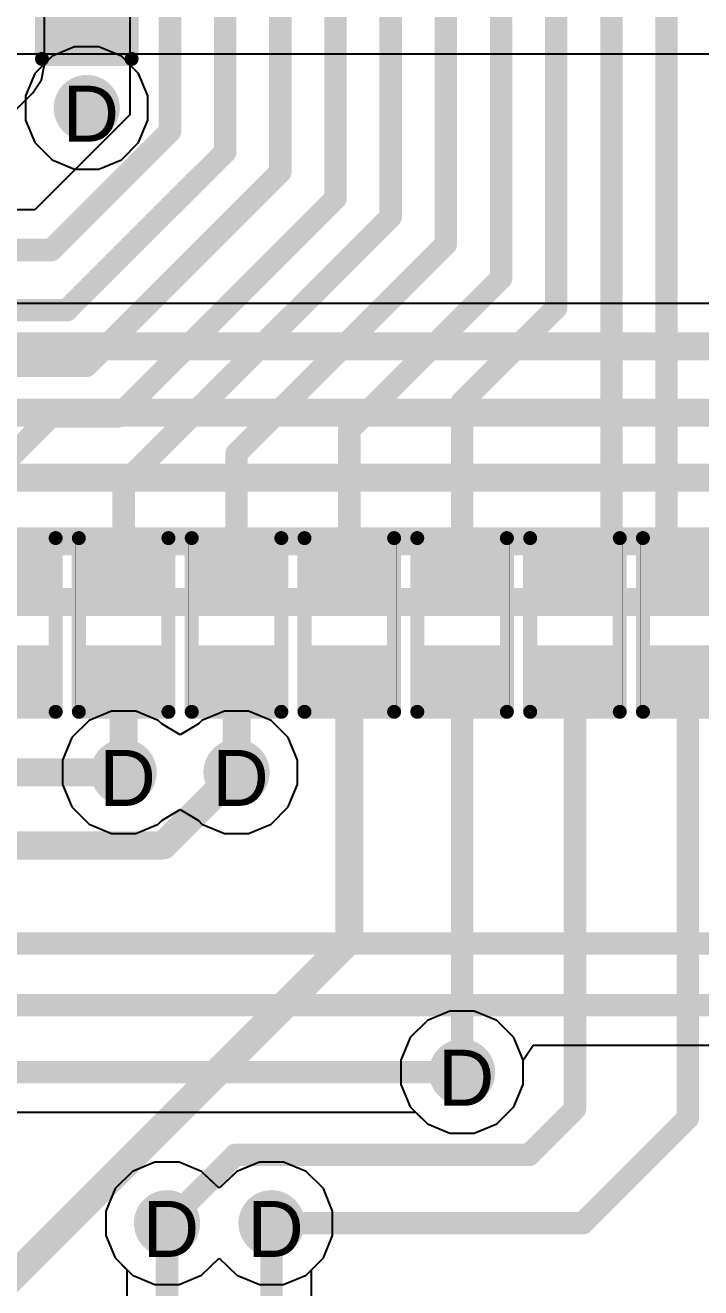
# Model space of a CAD drawing. Header units: inches. Extents: x -11 to 5428, y 0 to 5423.
# Drawn here: x 139.74 to 145.86, y 30.84 to 42.28 of the extents above; entities that cross this region are included whole.
import ezdxf

# ---------------------------------------------------------------- set-up
doc = ezdxf.new("R2010")
doc.units = ezdxf.units.IN
for name, color, linetype in [('Bottom Layer', 5, 'Continuous'), ('Drill Drawing', 1, 'Continuous'), ('GND', 16, 'Continuous'), ('PWR', 76, 'Continuous'), ('Top Layer', 1, 'Continuous'), ('Top Overlay', 2, 'Continuous'), ('Top Paste', 8, 'Continuous'), ('Top Solder', 216, 'Continuous'), ('Via Holes', 16, 'Continuous')]:
    doc.layers.add(name, color=color, linetype=linetype)
doc.styles.add('Arial', font='', dxfattribs={"height": 0.2})
doc.styles.get('Arial').set_extended_font_data('Arial')

# ---------------------------------------------------------------- blocks, each defined once
blk = doc.blocks.new('C___0402_391')
at = {"layer": 'Top Layer'}
for points in [[(-0.699, -0.318), (-0.699, 0.318), (-0.241, 0.318), (-0.241, -0.318)], [(0.241, -0.318), (0.241, 0.318), (0.699, 0.318), (0.699, -0.318)]]:
    blk.add_hatch(color=1, dxfattribs=at).paths.add_polyline_path(points)
at = {"layer": 'Top Paste'}
for points in [[(-0.699, -0.318), (-0.699, 0.318), (-0.241, 0.318), (-0.241, -0.318)], [(0.241, -0.318), (0.241, 0.318), (0.699, 0.318), (0.699, -0.318)]]:
    blk.add_hatch(color=8, dxfattribs=at).paths.add_polyline_path(points)
at = {"layer": 'Top Solder'}
for points in [[(-0.758, -0.377), (-0.758, 0.377), (-0.181, 0.377), (-0.181, -0.377)], [(0.181, -0.377), (0.181, 0.377), (0.758, 0.377), (0.758, -0.377)]]:
    blk.add_hatch(color=216, dxfattribs=at).paths.add_polyline_path(points)
at = {"layer": 'Top Overlay'}
for points in [[(-0.787, 0.406, 0.127, 0.127, 0), (-0.279, 0.406, 0.127, 0.127, 0)], [(-0.787, 0.406, 0.127, 0.127, 0), (-0.787, -0.406, 0.127, 0.127, 0)], [(0.279, 0.406, 0.127, 0.127, 0), (0.787, 0.406, 0.127, 0.127, 0)], [(0.787, 0.406, 0.127, 0.127, 0), (0.787, -0.406, 0.127, 0.127, 0)], [(-0.787, -0.406, 0.127, 0.127, 0), (-0.279, -0.406, 0.127, 0.127, 0)], [(0.279, -0.406, 0.127, 0.127, 0), (0.787, -0.406, 0.127, 0.127, 0)]]:
    blk.add_lwpolyline(points, format="xyseb", dxfattribs=at)
for points in [[(-0.819, 0.406, 0.0635, 0.0635, 1), (-0.756, 0.406, 0.0635, 0.0635, 1)], [(-0.819, 0.406, 0.0635, 0.0635, 1), (-0.756, 0.406, 0.0635, 0.0635, 1)], [(-0.311, 0.406, 0.0635, 0.0635, 1), (-0.248, 0.406, 0.0635, 0.0635, 1)], [(0.248, 0.406, 0.0635, 0.0635, 1), (0.311, 0.406, 0.0635, 0.0635, 1)], [(0.756, 0.406, 0.0635, 0.0635, 1), (0.819, 0.406, 0.0635, 0.0635, 1)], [(0.756, 0.406, 0.0635, 0.0635, 1), (0.819, 0.406, 0.0635, 0.0635, 1)], [(-0.819, -0.406, 0.0635, 0.0635, 1), (-0.756, -0.406, 0.0635, 0.0635, 1)], [(-0.819, -0.406, 0.0635, 0.0635, 1), (-0.756, -0.406, 0.0635, 0.0635, 1)], [(-0.311, -0.406, 0.0635, 0.0635, 1), (-0.248, -0.406, 0.0635, 0.0635, 1)], [(0.248, -0.406, 0.0635, 0.0635, 1), (0.311, -0.406, 0.0635, 0.0635, 1)], [(0.756, -0.406, 0.0635, 0.0635, 1), (0.819, -0.406, 0.0635, 0.0635, 1)], [(0.756, -0.406, 0.0635, 0.0635, 1), (0.819, -0.406, 0.0635, 0.0635, 1)]]:
    blk.add_lwpolyline(points, format="xyseb", close=True, dxfattribs=at)
blk = doc.blocks.new('R___0402_425')
at = {"layer": 'Top Layer'}
for points in [[(-0.699, -0.318), (-0.699, 0.317), (-0.241, 0.317), (-0.241, -0.318)], [(0.241, -0.318), (0.241, 0.317), (0.699, 0.317), (0.699, -0.318)]]:
    blk.add_hatch(color=1, dxfattribs=at).paths.add_polyline_path(points)
at = {"layer": 'Top Paste'}
for points in [[(-0.699, -0.318), (-0.699, 0.317), (-0.241, 0.317), (-0.241, -0.318)], [(0.241, -0.318), (0.241, 0.317), (0.699, 0.317), (0.699, -0.318)]]:
    blk.add_hatch(color=8, dxfattribs=at).paths.add_polyline_path(points)
at = {"layer": 'Top Solder'}
for points in [[(-0.754, -0.373), (-0.754, 0.372), (-0.186, 0.372), (-0.186, -0.373)], [(0.186, -0.373), (0.186, 0.372), (0.754, 0.372), (0.754, -0.373)]]:
    blk.add_hatch(color=216, dxfattribs=at).paths.add_polyline_path(points)
at = {"layer": 'Top Overlay'}
for points in [[(-0.787, 0.406, 0.127, 0.127, 0), (0.787, 0.406, 0.127, 0.127, 0)], [(-0.787, 0.406, 0.127, 0.127, 0), (-0.787, -0.406, 0.127, 0.127, 0)], [(0.787, 0.406, 0.127, 0.127, 0), (0.787, -0.406, 0.127, 0.127, 0)], [(-0.787, -0.406, 0.127, 0.127, 0), (0.787, -0.406, 0.127, 0.127, 0)], [(-0.813, -0.432, 0.00323, 0.00323, 0), (0.813, -0.432, 0.00323, 0.00323, 0)]]:
    blk.add_lwpolyline(points, format="xyseb", dxfattribs=at)
for points in [[(-0.819, 0.406, 0.0635, 0.0635, 1), (-0.756, 0.406, 0.0635, 0.0635, 1)], [(-0.819, 0.406, 0.0635, 0.0635, 1), (-0.756, 0.406, 0.0635, 0.0635, 1)], [(0.756, 0.406, 0.0635, 0.0635, 1), (0.819, 0.406, 0.0635, 0.0635, 1)], [(0.756, 0.406, 0.0635, 0.0635, 1), (0.819, 0.406, 0.0635, 0.0635, 1)], [(-0.819, -0.406, 0.0635, 0.0635, 1), (-0.756, -0.406, 0.0635, 0.0635, 1)], [(-0.819, -0.406, 0.0635, 0.0635, 1), (-0.756, -0.406, 0.0635, 0.0635, 1)], [(0.756, -0.406, 0.0635, 0.0635, 1), (0.819, -0.406, 0.0635, 0.0635, 1)], [(0.756, -0.406, 0.0635, 0.0635, 1), (0.819, -0.406, 0.0635, 0.0635, 1)], [(-0.814, -0.432, 0.00161, 0.00161, 1), (-0.812, -0.432, 0.00161, 0.00161, 1)], [(0.812, -0.432, 0.00161, 0.00161, 1), (0.814, -0.432, 0.00161, 0.00161, 1)]]:
    blk.add_lwpolyline(points, format="xyseb", close=True, dxfattribs=at)
blk = doc.blocks.new('R___0402_427')
at = {"layer": 'Top Layer'}
for points in [[(-0.699, -0.317), (-0.699, 0.318), (-0.241, 0.318), (-0.241, -0.317)], [(0.241, -0.317), (0.241, 0.318), (0.699, 0.318), (0.699, -0.317)]]:
    blk.add_hatch(color=1, dxfattribs=at).paths.add_polyline_path(points)
at = {"layer": 'Top Paste'}
for points in [[(-0.699, -0.317), (-0.699, 0.318), (-0.241, 0.318), (-0.241, -0.317)], [(0.241, -0.317), (0.241, 0.318), (0.699, 0.318), (0.699, -0.317)]]:
    blk.add_hatch(color=8, dxfattribs=at).paths.add_polyline_path(points)
at = {"layer": 'Top Solder'}
for points in [[(-0.754, -0.372), (-0.754, 0.373), (-0.186, 0.373), (-0.186, -0.372)], [(0.186, -0.372), (0.186, 0.373), (0.754, 0.373), (0.754, -0.372)]]:
    blk.add_hatch(color=216, dxfattribs=at).paths.add_polyline_path(points)
at = {"layer": 'Top Overlay'}
for points in [[(-0.787, 0.406, 0.127, 0.127, 0), (0.787, 0.406, 0.127, 0.127, 0)], [(-0.787, 0.406, 0.127, 0.127, 0), (-0.787, -0.406, 0.127, 0.127, 0)], [(0.787, 0.406, 0.127, 0.127, 0), (0.787, -0.406, 0.127, 0.127, 0)], [(-0.787, -0.406, 0.127, 0.127, 0), (0.787, -0.406, 0.127, 0.127, 0)], [(-0.813, -0.432, 0.00323, 0.00323, 0), (0.813, -0.432, 0.00323, 0.00323, 0)]]:
    blk.add_lwpolyline(points, format="xyseb", dxfattribs=at)
for points in [[(-0.819, 0.406, 0.0635, 0.0635, 1), (-0.756, 0.406, 0.0635, 0.0635, 1)], [(-0.819, 0.406, 0.0635, 0.0635, 1), (-0.756, 0.406, 0.0635, 0.0635, 1)], [(0.756, 0.406, 0.0635, 0.0635, 1), (0.819, 0.406, 0.0635, 0.0635, 1)], [(0.756, 0.406, 0.0635, 0.0635, 1), (0.819, 0.406, 0.0635, 0.0635, 1)], [(-0.819, -0.406, 0.0635, 0.0635, 1), (-0.756, -0.406, 0.0635, 0.0635, 1)], [(-0.819, -0.406, 0.0635, 0.0635, 1), (-0.756, -0.406, 0.0635, 0.0635, 1)], [(0.756, -0.406, 0.0635, 0.0635, 1), (0.819, -0.406, 0.0635, 0.0635, 1)], [(0.756, -0.406, 0.0635, 0.0635, 1), (0.819, -0.406, 0.0635, 0.0635, 1)], [(-0.814, -0.432, 0.00161, 0.00161, 1), (-0.812, -0.432, 0.00161, 0.00161, 1)], [(0.812, -0.432, 0.00161, 0.00161, 1), (0.814, -0.432, 0.00161, 0.00161, 1)]]:
    blk.add_lwpolyline(points, format="xyseb", close=True, dxfattribs=at)
blk = doc.blocks.new('R___0402_429')
at = {"layer": 'Top Layer'}
for points in [[(-0.699, -0.318), (-0.699, 0.317), (-0.241, 0.317), (-0.241, -0.318)], [(0.241, -0.318), (0.241, 0.317), (0.699, 0.317), (0.699, -0.318)]]:
    blk.add_hatch(color=1, dxfattribs=at).paths.add_polyline_path(points)
at = {"layer": 'Top Paste'}
for points in [[(-0.699, -0.318), (-0.699, 0.317), (-0.241, 0.317), (-0.241, -0.318)], [(0.241, -0.318), (0.241, 0.317), (0.699, 0.317), (0.699, -0.318)]]:
    blk.add_hatch(color=8, dxfattribs=at).paths.add_polyline_path(points)
at = {"layer": 'Top Solder'}
for points in [[(-0.754, -0.373), (-0.754, 0.372), (-0.186, 0.372), (-0.186, -0.373)], [(0.186, -0.373), (0.186, 0.372), (0.754, 0.372), (0.754, -0.373)]]:
    blk.add_hatch(color=216, dxfattribs=at).paths.add_polyline_path(points)
at = {"layer": 'Top Overlay'}
for points in [[(-0.787, 0.406, 0.127, 0.127, 0), (0.787, 0.406, 0.127, 0.127, 0)], [(-0.787, 0.406, 0.127, 0.127, 0), (-0.787, -0.406, 0.127, 0.127, 0)], [(0.787, 0.406, 0.127, 0.127, 0), (0.787, -0.406, 0.127, 0.127, 0)], [(-0.787, -0.406, 0.127, 0.127, 0), (0.787, -0.406, 0.127, 0.127, 0)], [(-0.813, -0.432, 0.00323, 0.00323, 0), (0.813, -0.432, 0.00323, 0.00323, 0)]]:
    blk.add_lwpolyline(points, format="xyseb", dxfattribs=at)
for points in [[(-0.819, 0.406, 0.0635, 0.0635, 1), (-0.756, 0.406, 0.0635, 0.0635, 1)], [(-0.819, 0.406, 0.0635, 0.0635, 1), (-0.756, 0.406, 0.0635, 0.0635, 1)], [(0.756, 0.406, 0.0635, 0.0635, 1), (0.819, 0.406, 0.0635, 0.0635, 1)], [(0.756, 0.406, 0.0635, 0.0635, 1), (0.819, 0.406, 0.0635, 0.0635, 1)], [(-0.819, -0.406, 0.0635, 0.0635, 1), (-0.756, -0.406, 0.0635, 0.0635, 1)], [(-0.819, -0.406, 0.0635, 0.0635, 1), (-0.756, -0.406, 0.0635, 0.0635, 1)], [(0.756, -0.406, 0.0635, 0.0635, 1), (0.819, -0.406, 0.0635, 0.0635, 1)], [(0.756, -0.406, 0.0635, 0.0635, 1), (0.819, -0.406, 0.0635, 0.0635, 1)], [(-0.814, -0.432, 0.00161, 0.00161, 1), (-0.812, -0.432, 0.00161, 0.00161, 1)], [(0.812, -0.432, 0.00161, 0.00161, 1), (0.814, -0.432, 0.00161, 0.00161, 1)]]:
    blk.add_lwpolyline(points, format="xyseb", close=True, dxfattribs=at)
blk = doc.blocks.new('R___0402_437')
at = {"layer": 'Top Layer'}
for points in [[(-0.699, -0.317), (-0.699, 0.318), (-0.241, 0.318), (-0.241, -0.317)], [(0.241, -0.317), (0.241, 0.318), (0.699, 0.318), (0.699, -0.317)]]:
    blk.add_hatch(color=1, dxfattribs=at).paths.add_polyline_path(points)
at = {"layer": 'Top Paste'}
for points in [[(-0.699, -0.317), (-0.699, 0.318), (-0.241, 0.318), (-0.241, -0.317)], [(0.241, -0.317), (0.241, 0.318), (0.699, 0.318), (0.699, -0.317)]]:
    blk.add_hatch(color=8, dxfattribs=at).paths.add_polyline_path(points)
at = {"layer": 'Top Solder'}
for points in [[(-0.754, -0.372), (-0.754, 0.373), (-0.186, 0.373), (-0.186, -0.372)], [(0.186, -0.372), (0.186, 0.373), (0.754, 0.373), (0.754, -0.372)]]:
    blk.add_hatch(color=216, dxfattribs=at).paths.add_polyline_path(points)
at = {"layer": 'Top Overlay'}
for points in [[(0.787, 0.406, 0.127, 0.127, 0), (-0.787, 0.406, 0.127, 0.127, 0)], [(-0.787, -0.406, 0.127, 0.127, 0), (-0.787, 0.406, 0.127, 0.127, 0)], [(0.787, -0.406, 0.127, 0.127, 0), (0.787, 0.406, 0.127, 0.127, 0)], [(0.787, -0.406, 0.127, 0.127, 0), (-0.787, -0.406, 0.127, 0.127, 0)], [(0.813, -0.432, 0.00323, 0.00323, 0), (-0.813, -0.432, 0.00323, 0.00323, 0)]]:
    blk.add_lwpolyline(points, format="xyseb", dxfattribs=at)
for points in [[(-0.819, 0.406, 0.0635, 0.0635, 1), (-0.756, 0.406, 0.0635, 0.0635, 1)], [(-0.819, 0.406, 0.0635, 0.0635, 1), (-0.756, 0.406, 0.0635, 0.0635, 1)], [(0.756, 0.406, 0.0635, 0.0635, 1), (0.819, 0.406, 0.0635, 0.0635, 1)], [(0.756, 0.406, 0.0635, 0.0635, 1), (0.819, 0.406, 0.0635, 0.0635, 1)], [(-0.819, -0.406, 0.0635, 0.0635, 1), (-0.756, -0.406, 0.0635, 0.0635, 1)], [(-0.819, -0.406, 0.0635, 0.0635, 1), (-0.756, -0.406, 0.0635, 0.0635, 1)], [(0.756, -0.406, 0.0635, 0.0635, 1), (0.819, -0.406, 0.0635, 0.0635, 1)], [(0.756, -0.406, 0.0635, 0.0635, 1), (0.819, -0.406, 0.0635, 0.0635, 1)], [(-0.814, -0.432, 0.00161, 0.00161, 1), (-0.812, -0.432, 0.00161, 0.00161, 1)], [(0.812, -0.432, 0.00161, 0.00161, 1), (0.814, -0.432, 0.00161, 0.00161, 1)]]:
    blk.add_lwpolyline(points, format="xyseb", close=True, dxfattribs=at)
blk = doc.blocks.new('R___0402_453')
at = {"layer": 'Top Layer'}
for points in [[(-0.699, -0.317), (-0.699, 0.318), (-0.241, 0.318), (-0.241, -0.317)], [(0.241, -0.317), (0.241, 0.318), (0.699, 0.318), (0.699, -0.317)]]:
    blk.add_hatch(color=1, dxfattribs=at).paths.add_polyline_path(points)
at = {"layer": 'Top Paste'}
for points in [[(-0.699, -0.317), (-0.699, 0.318), (-0.241, 0.318), (-0.241, -0.317)], [(0.241, -0.317), (0.241, 0.318), (0.699, 0.318), (0.699, -0.317)]]:
    blk.add_hatch(color=8, dxfattribs=at).paths.add_polyline_path(points)
at = {"layer": 'Top Solder'}
for points in [[(-0.754, -0.372), (-0.754, 0.373), (-0.186, 0.373), (-0.186, -0.372)], [(0.186, -0.372), (0.186, 0.373), (0.754, 0.373), (0.754, -0.372)]]:
    blk.add_hatch(color=216, dxfattribs=at).paths.add_polyline_path(points)
at = {"layer": 'Top Overlay'}
for points in [[(0.787, 0.406, 0.127, 0.127, 0), (-0.787, 0.406, 0.127, 0.127, 0)], [(-0.787, -0.406, 0.127, 0.127, 0), (-0.787, 0.406, 0.127, 0.127, 0)], [(0.787, -0.406, 0.127, 0.127, 0), (0.787, 0.406, 0.127, 0.127, 0)], [(0.787, -0.406, 0.127, 0.127, 0), (-0.787, -0.406, 0.127, 0.127, 0)], [(0.813, -0.432, 0.00323, 0.00323, 0), (-0.813, -0.432, 0.00323, 0.00323, 0)]]:
    blk.add_lwpolyline(points, format="xyseb", dxfattribs=at)
for points in [[(-0.819, 0.406, 0.0635, 0.0635, 1), (-0.756, 0.406, 0.0635, 0.0635, 1)], [(-0.819, 0.406, 0.0635, 0.0635, 1), (-0.756, 0.406, 0.0635, 0.0635, 1)], [(0.756, 0.406, 0.0635, 0.0635, 1), (0.819, 0.406, 0.0635, 0.0635, 1)], [(0.756, 0.406, 0.0635, 0.0635, 1), (0.819, 0.406, 0.0635, 0.0635, 1)], [(-0.819, -0.406, 0.0635, 0.0635, 1), (-0.756, -0.406, 0.0635, 0.0635, 1)], [(-0.819, -0.406, 0.0635, 0.0635, 1), (-0.756, -0.406, 0.0635, 0.0635, 1)], [(0.756, -0.406, 0.0635, 0.0635, 1), (0.819, -0.406, 0.0635, 0.0635, 1)], [(0.756, -0.406, 0.0635, 0.0635, 1), (0.819, -0.406, 0.0635, 0.0635, 1)], [(-0.814, -0.432, 0.00161, 0.00161, 1), (-0.812, -0.432, 0.00161, 0.00161, 1)], [(0.812, -0.432, 0.00161, 0.00161, 1), (0.814, -0.432, 0.00161, 0.00161, 1)]]:
    blk.add_lwpolyline(points, format="xyseb", close=True, dxfattribs=at)
blk = doc.blocks.new('R___0402_454')
at = {"layer": 'Top Layer'}
for points in [[(-0.699, -0.318), (-0.699, 0.317), (-0.241, 0.317), (-0.241, -0.318)], [(0.241, -0.318), (0.241, 0.317), (0.699, 0.317), (0.699, -0.318)]]:
    blk.add_hatch(color=1, dxfattribs=at).paths.add_polyline_path(points)
at = {"layer": 'Top Paste'}
for points in [[(-0.699, -0.318), (-0.699, 0.317), (-0.241, 0.317), (-0.241, -0.318)], [(0.241, -0.318), (0.241, 0.317), (0.699, 0.317), (0.699, -0.318)]]:
    blk.add_hatch(color=8, dxfattribs=at).paths.add_polyline_path(points)
at = {"layer": 'Top Solder'}
for points in [[(-0.754, -0.373), (-0.754, 0.372), (-0.186, 0.372), (-0.186, -0.373)], [(0.186, -0.373), (0.186, 0.372), (0.754, 0.372), (0.754, -0.373)]]:
    blk.add_hatch(color=216, dxfattribs=at).paths.add_polyline_path(points)
at = {"layer": 'Top Overlay'}
for points in [[(0.787, 0.406, 0.127, 0.127, 0), (-0.787, 0.406, 0.127, 0.127, 0)], [(-0.787, -0.406, 0.127, 0.127, 0), (-0.787, 0.406, 0.127, 0.127, 0)], [(0.787, -0.406, 0.127, 0.127, 0), (0.787, 0.406, 0.127, 0.127, 0)], [(0.787, -0.406, 0.127, 0.127, 0), (-0.787, -0.406, 0.127, 0.127, 0)], [(0.813, -0.432, 0.00323, 0.00323, 0), (-0.813, -0.432, 0.00323, 0.00323, 0)]]:
    blk.add_lwpolyline(points, format="xyseb", dxfattribs=at)
for points in [[(-0.819, 0.406, 0.0635, 0.0635, 1), (-0.756, 0.406, 0.0635, 0.0635, 1)], [(-0.819, 0.406, 0.0635, 0.0635, 1), (-0.756, 0.406, 0.0635, 0.0635, 1)], [(0.756, 0.406, 0.0635, 0.0635, 1), (0.819, 0.406, 0.0635, 0.0635, 1)], [(0.756, 0.406, 0.0635, 0.0635, 1), (0.819, 0.406, 0.0635, 0.0635, 1)], [(-0.819, -0.406, 0.0635, 0.0635, 1), (-0.756, -0.406, 0.0635, 0.0635, 1)], [(-0.819, -0.406, 0.0635, 0.0635, 1), (-0.756, -0.406, 0.0635, 0.0635, 1)], [(0.756, -0.406, 0.0635, 0.0635, 1), (0.819, -0.406, 0.0635, 0.0635, 1)], [(0.756, -0.406, 0.0635, 0.0635, 1), (0.819, -0.406, 0.0635, 0.0635, 1)], [(-0.814, -0.432, 0.00161, 0.00161, 1), (-0.812, -0.432, 0.00161, 0.00161, 1)], [(0.812, -0.432, 0.00161, 0.00161, 1), (0.814, -0.432, 0.00161, 0.00161, 1)]]:
    blk.add_lwpolyline(points, format="xyseb", close=True, dxfattribs=at)
blk = doc.blocks.new('R___0402_505')
at = {"layer": 'Top Layer'}
for points in [[(-0.699, -0.317), (-0.699, 0.318), (-0.241, 0.318), (-0.241, -0.317)], [(0.241, -0.317), (0.241, 0.318), (0.699, 0.318), (0.699, -0.317)]]:
    blk.add_hatch(color=1, dxfattribs=at).paths.add_polyline_path(points)
at = {"layer": 'Top Paste'}
for points in [[(-0.699, -0.317), (-0.699, 0.318), (-0.241, 0.318), (-0.241, -0.317)], [(0.241, -0.317), (0.241, 0.318), (0.699, 0.318), (0.699, -0.317)]]:
    blk.add_hatch(color=8, dxfattribs=at).paths.add_polyline_path(points)
at = {"layer": 'Top Solder'}
for points in [[(-0.754, -0.372), (-0.754, 0.373), (-0.186, 0.373), (-0.186, -0.372)], [(0.186, -0.372), (0.186, 0.373), (0.754, 0.373), (0.754, -0.372)]]:
    blk.add_hatch(color=216, dxfattribs=at).paths.add_polyline_path(points)
at = {"layer": 'Top Overlay'}
for points in [[(0.787, 0.406, 0.127, 0.127, 0), (-0.787, 0.406, 0.127, 0.127, 0)], [(-0.787, -0.406, 0.127, 0.127, 0), (-0.787, 0.406, 0.127, 0.127, 0)], [(0.787, -0.406, 0.127, 0.127, 0), (0.787, 0.406, 0.127, 0.127, 0)], [(0.787, -0.406, 0.127, 0.127, 0), (-0.787, -0.406, 0.127, 0.127, 0)], [(0.813, -0.432, 0.00323, 0.00323, 0), (-0.813, -0.432, 0.00323, 0.00323, 0)]]:
    blk.add_lwpolyline(points, format="xyseb", dxfattribs=at)
for points in [[(-0.819, 0.406, 0.0635, 0.0635, 1), (-0.756, 0.406, 0.0635, 0.0635, 1)], [(-0.819, 0.406, 0.0635, 0.0635, 1), (-0.756, 0.406, 0.0635, 0.0635, 1)], [(0.756, 0.406, 0.0635, 0.0635, 1), (0.819, 0.406, 0.0635, 0.0635, 1)], [(0.756, 0.406, 0.0635, 0.0635, 1), (0.819, 0.406, 0.0635, 0.0635, 1)], [(-0.819, -0.406, 0.0635, 0.0635, 1), (-0.756, -0.406, 0.0635, 0.0635, 1)], [(-0.819, -0.406, 0.0635, 0.0635, 1), (-0.756, -0.406, 0.0635, 0.0635, 1)], [(0.756, -0.406, 0.0635, 0.0635, 1), (0.819, -0.406, 0.0635, 0.0635, 1)], [(0.756, -0.406, 0.0635, 0.0635, 1), (0.819, -0.406, 0.0635, 0.0635, 1)], [(-0.814, -0.432, 0.00161, 0.00161, 1), (-0.812, -0.432, 0.00161, 0.00161, 1)], [(0.812, -0.432, 0.00161, 0.00161, 1), (0.814, -0.432, 0.00161, 0.00161, 1)]]:
    blk.add_lwpolyline(points, format="xyseb", close=True, dxfattribs=at)

msp = doc.modelspace()

# ---------------------------------------------------------------- hatches: boundary and pattern name
at = {"layer": 'Bottom Layer'}
h = msp.add_hatch(color=5, dxfattribs=at)
edge = h.paths.add_edge_path()
edge.add_arc((140.294, 41.529), 0.3, 0, 360)
h = msp.add_hatch(color=5, dxfattribs=at)
edge = h.paths.add_edge_path()
edge.add_arc((140.628, 35.508), 0.3, 0, 360)
h = msp.add_hatch(color=5, dxfattribs=at)
edge = h.paths.add_edge_path()
edge.add_arc((141.651, 35.508), 0.3, 0, 360)
h = msp.add_hatch(color=5, dxfattribs=at)
edge = h.paths.add_edge_path()
edge.add_arc((143.695, 32.789), 0.3, 0, 360)
h = msp.add_hatch(color=5, dxfattribs=at)
edge = h.paths.add_edge_path()
edge.add_arc((141.021, 31.42), 0.3, 0, 360)
h = msp.add_hatch(color=5, dxfattribs=at)
edge = h.paths.add_edge_path()
edge.add_arc((141.968, 31.42), 0.3, 0, 360)
at = {"layer": 'GND'}
h = msp.add_hatch(color=16, dxfattribs=at)
edge = h.paths.add_edge_path()
edge.add_arc((140.294, 41.529), 0.3, 0, 360)
h = msp.add_hatch(color=16, dxfattribs=at)
edge = h.paths.add_edge_path()
edge.add_arc((140.628, 35.508), 0.3, 0, 360)
h = msp.add_hatch(color=16, dxfattribs=at)
edge = h.paths.add_edge_path()
edge.add_arc((141.651, 35.508), 0.3, 0, 360)
h = msp.add_hatch(color=16, dxfattribs=at)
edge = h.paths.add_edge_path()
edge.add_arc((143.695, 32.789), 0.3, 0, 360)
h = msp.add_hatch(color=16, dxfattribs=at)
edge = h.paths.add_edge_path()
edge.add_arc((141.021, 31.42), 0.3, 0, 360)
h = msp.add_hatch(color=16, dxfattribs=at)
edge = h.paths.add_edge_path()
edge.add_arc((141.968, 31.42), 0.3, 0, 360)
at = {"layer": 'PWR'}
h = msp.add_hatch(color=76, dxfattribs=at)
edge = h.paths.add_edge_path()
edge.add_arc((140.294, 41.529), 0.3, 0, 360)
h = msp.add_hatch(color=76, dxfattribs=at)
edge = h.paths.add_edge_path()
edge.add_arc((140.628, 35.508), 0.3, 0, 360)
h = msp.add_hatch(color=76, dxfattribs=at)
edge = h.paths.add_edge_path()
edge.add_arc((141.651, 35.508), 0.3, 0, 360)
h = msp.add_hatch(color=76, dxfattribs=at)
edge = h.paths.add_edge_path()
edge.add_arc((143.695, 32.789), 0.3, 0, 360)
h = msp.add_hatch(color=76, dxfattribs=at)
edge = h.paths.add_edge_path()
edge.add_arc((141.021, 31.42), 0.3, 0, 360)
h = msp.add_hatch(color=76, dxfattribs=at)
edge = h.paths.add_edge_path()
edge.add_arc((141.968, 31.42), 0.3, 0, 360)
at = {"layer": 'Top Layer'}
h = msp.add_hatch(color=1, dxfattribs=at)
edge = h.paths.add_edge_path()
edge.add_arc((140.294, 41.529), 0.3, 0, 360)
h = msp.add_hatch(color=1, dxfattribs=at)
edge = h.paths.add_edge_path()
edge.add_arc((140.628, 35.508), 0.3, 0, 360)
h = msp.add_hatch(color=1, dxfattribs=at)
edge = h.paths.add_edge_path()
edge.add_arc((141.651, 35.508), 0.3, 0, 360)
h = msp.add_hatch(color=1, dxfattribs=at)
edge = h.paths.add_edge_path()
edge.add_arc((143.695, 32.789), 0.3, 0, 360)
h = msp.add_hatch(color=1, dxfattribs=at)
edge = h.paths.add_edge_path()
edge.add_arc((141.021, 31.42), 0.3, 0, 360)
h = msp.add_hatch(color=1, dxfattribs=at)
edge = h.paths.add_edge_path()
edge.add_arc((141.968, 31.42), 0.3, 0, 360)
at = {"layer": 'Via Holes'}
h = msp.add_hatch(color=7, dxfattribs=at)
edge = h.paths.add_edge_path()
edge.add_arc((140.294, 41.529), 0.15, 0, 360)
h = msp.add_hatch(color=7, dxfattribs=at)
edge = h.paths.add_edge_path()
edge.add_arc((140.628, 35.508), 0.15, 0, 360)
h = msp.add_hatch(color=7, dxfattribs=at)
edge = h.paths.add_edge_path()
edge.add_arc((141.651, 35.508), 0.15, 0, 360)
h = msp.add_hatch(color=7, dxfattribs=at)
edge = h.paths.add_edge_path()
edge.add_arc((143.695, 32.789), 0.15, 0, 360)
h = msp.add_hatch(color=7, dxfattribs=at)
edge = h.paths.add_edge_path()
edge.add_arc((141.021, 31.42), 0.15, 0, 360)
h = msp.add_hatch(color=7, dxfattribs=at)
edge = h.paths.add_edge_path()
edge.add_arc((141.968, 31.42), 0.15, 0, 360)

# ---------------------------------------------------------------- linework, layer by layer
at = {"layer": 'Bottom Layer'}
for p, q in [((127.639, 42.021), (159.789, 42.021)), ((152.615, 39.758), (128.544, 39.758)), ((144.249, 32.899), (144.34, 33.035)), ((144.34, 33.035), (149.937, 33.035)), ((144.249, 32.679), (144.249, 32.899)), ((144.165, 32.475), (144.249, 32.679)), ((137.884, 32.427), (143.274, 32.427)), ((143.274, 32.427), (143.381, 32.32)), ((144.009, 32.32), (144.165, 32.475)), ((143.381, 32.32), (143.585, 32.235)), ((143.805, 32.235), (144.009, 32.32)), ((143.585, 32.235), (143.805, 32.235)), ((140.911, 31.974), (140.707, 31.889)), ((141.131, 31.974), (140.911, 31.974)), ((141.335, 31.889), (141.131, 31.974)), ((141.858, 31.974), (141.654, 31.889)), ((142.078, 31.974), (141.858, 31.974)), ((142.282, 31.889), (142.078, 31.974)), ((140.707, 31.889), (140.551, 31.734)), ((141.362, 31.862), (141.335, 31.889)), ((141.495, 31.737), (141.362, 31.862)), ((141.627, 31.862), (141.495, 31.737)), ((141.654, 31.889), (141.627, 31.862)), ((142.438, 31.734), (142.282, 31.889)), ((140.551, 31.734), (140.467, 31.53)), ((142.522, 31.53), (142.438, 31.734)), ((140.467, 31.53), (140.467, 31.31)), ((142.522, 31.31), (142.522, 31.53)), ((140.467, 31.31), (140.551, 31.106)), ((142.438, 31.106), (142.522, 31.31)), ((140.551, 31.106), (140.658, 30.999)), ((142.331, 30.999), (142.438, 31.106)), ((140.658, 30.999), (140.658, 28.4)), ((142.331, 29.606), (142.331, 30.999))]:
    msp.add_line(p, q, dxfattribs=at)
for points in [[(128.383, 39.37, 0.254, 0.254, 0), (152.615, 39.37, 0.254, 0.254, 0)], [(128.03, 38.767, 0.254, 0.254, 0), (152.196, 38.767, 0.254, 0.254, 0)], [(127.652, 38.177, 0.254, 0.254, 0), (151.763, 38.177, 0.254, 0.254, 0)], [(127.681, 37.6, 0.254, 0.254, 0), (151.318, 37.6, 0.254, 0.254, 0)], [(127.897, 37.05, 0.254, 0.254, 0), (150.846, 37.05, 0.254, 0.254, 0)], [(128.857, 35.508, 0.254, 0.254, 0), (140.628, 35.508, 0.254, 0.254, 0)], [(140.987, 34.844, 0.254, 0.254, 0), (141.651, 35.508, 0.254, 0.254, 0)], [(129.234, 34.844, 0.254, 0.254, 0), (140.987, 34.844, 0.254, 0.254, 0)], [(130.92, 33.956, 0.203, 0.203, 0), (150.432, 33.956, 0.203, 0.203, 0)], [(131.772, 33.397, 0.203, 0.203, 0), (150.087, 33.397, 0.203, 0.203, 0)], [(132.235, 32.789, 0.203, 0.203, 0), (143.695, 32.789, 0.203, 0.203, 0)], [(141.021, 28.4, 0.203, 0.203, 0), (141.021, 31.42, 0.203, 0.203, 0)], [(141.968, 29.159, 0.203, 0.203, 0), (141.968, 31.42, 0.203, 0.203, 0)]]:
    msp.add_lwpolyline(points, format="xyseb", dxfattribs=at)
for points in [[(140.565, 35.508, 0.127, 0.127, 1), (140.692, 35.508, 0.127, 0.127, 1)], [(141.587, 35.508, 0.127, 0.127, 1), (141.714, 35.508, 0.127, 0.127, 1)], [(140.923, 34.844, 0.127, 0.127, 1), (141.05, 34.844, 0.127, 0.127, 1)], [(140.923, 34.844, 0.127, 0.127, 1), (141.05, 34.844, 0.127, 0.127, 1)], [(143.644, 32.789, 0.102, 0.102, 1), (143.746, 32.789, 0.102, 0.102, 1)], [(140.97, 31.42, 0.102, 0.102, 1), (141.072, 31.42, 0.102, 0.102, 1)], [(141.917, 31.42, 0.102, 0.102, 1), (142.019, 31.42, 0.102, 0.102, 1)]]:
    msp.add_lwpolyline(points, format="xyseb", close=True, dxfattribs=at)
at = {"layer": 'GND'}
for p, q in [((140.518, 36.062), (140.315, 35.978)), ((140.739, 36.062), (140.518, 36.062)), ((140.942, 35.978), (140.739, 36.062)), ((141.541, 36.062), (141.337, 35.978)), ((141.761, 36.062), (141.541, 36.062)), ((141.965, 35.978), (141.761, 36.062)), ((140.315, 35.978), (140.159, 35.822)), ((140.974, 35.946), (140.942, 35.978)), ((141.14, 35.847), (140.974, 35.946)), ((141.306, 35.946), (141.14, 35.847)), ((141.337, 35.978), (141.306, 35.946)), ((142.12, 35.822), (141.965, 35.978)), ((140.159, 35.822), (140.074, 35.618)), ((142.205, 35.618), (142.12, 35.822)), ((140.074, 35.618), (140.074, 35.398)), ((142.205, 35.398), (142.205, 35.618)), ((140.074, 35.398), (140.159, 35.194)), ((142.12, 35.194), (142.205, 35.398)), ((140.159, 35.194), (140.315, 35.038)), ((140.974, 35.07), (141.14, 35.169)), ((141.14, 35.169), (141.306, 35.07)), ((141.965, 35.038), (142.12, 35.194)), ((140.315, 35.038), (140.518, 34.954)), ((140.739, 34.954), (140.942, 35.038)), ((140.942, 35.038), (140.974, 35.07)), ((141.306, 35.07), (141.337, 35.038)), ((141.337, 35.038), (141.541, 34.954)), ((141.761, 34.954), (141.965, 35.038)), ((140.518, 34.954), (140.739, 34.954)), ((141.541, 34.954), (141.761, 34.954)), ((143.585, 33.343), (143.381, 33.259)), ((143.805, 33.343), (143.585, 33.343)), ((144.009, 33.259), (143.805, 33.343)), ((143.381, 33.259), (143.226, 33.103)), ((144.165, 33.103), (144.009, 33.259)), ((143.226, 33.103), (143.141, 32.899)), ((144.249, 32.899), (144.165, 33.103)), ((143.141, 32.899), (143.141, 32.679)), ((144.249, 32.679), (144.249, 32.899)), ((143.141, 32.679), (143.226, 32.475)), ((144.165, 32.475), (144.249, 32.679)), ((143.226, 32.475), (143.381, 32.32)), ((144.009, 32.32), (144.165, 32.475)), ((143.381, 32.32), (143.585, 32.235)), ((143.805, 32.235), (144.009, 32.32)), ((143.585, 32.235), (143.805, 32.235)), ((140.911, 31.974), (140.707, 31.889)), ((141.131, 31.974), (140.911, 31.974)), ((141.335, 31.889), (141.131, 31.974)), ((141.858, 31.974), (141.654, 31.889)), ((142.078, 31.974), (141.858, 31.974)), ((142.282, 31.889), (142.078, 31.974)), ((140.707, 31.889), (140.551, 31.734)), ((141.495, 31.737), (141.335, 31.889)), ((141.654, 31.889), (141.495, 31.737)), ((142.438, 31.734), (142.282, 31.889)), ((140.551, 31.734), (140.467, 31.53)), ((142.522, 31.53), (142.438, 31.734)), ((140.467, 31.53), (140.467, 31.31)), ((142.522, 31.31), (142.522, 31.53)), ((140.467, 31.31), (140.551, 31.106)), ((142.438, 31.106), (142.522, 31.31)), ((140.551, 31.106), (140.707, 30.95)), ((141.335, 30.95), (141.495, 31.102)), ((141.495, 31.102), (141.654, 30.95)), ((142.282, 30.95), (142.438, 31.106)), ((140.707, 30.95), (140.911, 30.866)), ((141.131, 30.866), (141.335, 30.95)), ((141.654, 30.95), (141.858, 30.866)), ((142.078, 30.866), (142.282, 30.95)), ((140.911, 30.866), (141.131, 30.866)), ((141.858, 30.866), (142.078, 30.866))]:
    msp.add_line(p, q, dxfattribs=at)
at = {"layer": 'PWR'}
for p, q in [((140.184, 42.083), (139.98, 41.999)), ((140.404, 42.083), (140.184, 42.083)), ((140.608, 41.999), (140.404, 42.083)), ((139.98, 41.999), (139.824, 41.843)), ((140.763, 41.843), (140.608, 41.999)), ((139.824, 41.843), (139.74, 41.639)), ((140.848, 41.639), (140.763, 41.843)), ((139.74, 41.639), (139.74, 41.419)), ((140.848, 41.419), (140.848, 41.639)), ((139.74, 41.419), (139.824, 41.215)), ((140.763, 41.215), (140.848, 41.419)), ((139.824, 41.215), (139.98, 41.059)), ((140.608, 41.059), (140.763, 41.215)), ((139.98, 41.059), (140.184, 40.975)), ((140.184, 40.975), (140.404, 40.975)), ((140.404, 40.975), (140.608, 41.059)), ((140.518, 36.062), (140.315, 35.978)), ((140.739, 36.062), (140.518, 36.062)), ((140.942, 35.978), (140.739, 36.062)), ((141.541, 36.062), (141.337, 35.978)), ((141.761, 36.062), (141.541, 36.062)), ((141.965, 35.978), (141.761, 36.062)), ((140.315, 35.978), (140.159, 35.822)), ((140.974, 35.946), (140.942, 35.978)), ((141.14, 35.847), (140.974, 35.946)), ((141.306, 35.946), (141.14, 35.847)), ((141.337, 35.978), (141.306, 35.946)), ((142.12, 35.822), (141.965, 35.978)), ((140.159, 35.822), (140.074, 35.618)), ((142.205, 35.618), (142.12, 35.822)), ((140.074, 35.618), (140.074, 35.398)), ((142.205, 35.398), (142.205, 35.618)), ((140.074, 35.398), (140.159, 35.194)), ((142.12, 35.194), (142.205, 35.398)), ((140.159, 35.194), (140.315, 35.038)), ((140.974, 35.07), (141.14, 35.169)), ((141.14, 35.169), (141.306, 35.07)), ((141.965, 35.038), (142.12, 35.194)), ((140.315, 35.038), (140.518, 34.954)), ((140.739, 34.954), (140.942, 35.038)), ((140.942, 35.038), (140.974, 35.07)), ((141.306, 35.07), (141.337, 35.038)), ((141.337, 35.038), (141.541, 34.954)), ((141.761, 34.954), (141.965, 35.038)), ((140.518, 34.954), (140.739, 34.954)), ((141.541, 34.954), (141.761, 34.954)), ((143.585, 33.343), (143.381, 33.259)), ((143.805, 33.343), (143.585, 33.343)), ((144.009, 33.259), (143.805, 33.343)), ((143.381, 33.259), (143.226, 33.103)), ((144.165, 33.103), (144.009, 33.259)), ((143.226, 33.103), (143.141, 32.899)), ((144.249, 32.899), (144.165, 33.103)), ((143.141, 32.899), (143.141, 32.679)), ((144.249, 32.679), (144.249, 32.899)), ((143.141, 32.679), (143.226, 32.475)), ((144.165, 32.475), (144.249, 32.679)), ((143.226, 32.475), (143.381, 32.32)), ((144.009, 32.32), (144.165, 32.475)), ((143.381, 32.32), (143.585, 32.235)), ((143.805, 32.235), (144.009, 32.32)), ((143.585, 32.235), (143.805, 32.235)), ((140.911, 31.974), (140.707, 31.889)), ((141.131, 31.974), (140.911, 31.974)), ((141.335, 31.889), (141.131, 31.974)), ((141.858, 31.974), (141.654, 31.889)), ((142.078, 31.974), (141.858, 31.974)), ((142.282, 31.889), (142.078, 31.974)), ((140.707, 31.889), (140.551, 31.734)), ((141.495, 31.737), (141.335, 31.889)), ((141.654, 31.889), (141.495, 31.737)), ((142.438, 31.734), (142.282, 31.889)), ((140.551, 31.734), (140.467, 31.53)), ((142.522, 31.53), (142.438, 31.734)), ((140.467, 31.53), (140.467, 31.31)), ((142.522, 31.31), (142.522, 31.53)), ((140.467, 31.31), (140.551, 31.106)), ((142.438, 31.106), (142.522, 31.31)), ((140.551, 31.106), (140.707, 30.95)), ((141.335, 30.95), (141.495, 31.102)), ((141.495, 31.102), (141.654, 30.95)), ((142.282, 30.95), (142.438, 31.106)), ((140.707, 30.95), (140.911, 30.866)), ((141.131, 30.866), (141.335, 30.95)), ((141.654, 30.95), (141.858, 30.866)), ((142.078, 30.866), (142.282, 30.95)), ((140.911, 30.866), (141.131, 30.866)), ((141.858, 30.866), (142.078, 30.866))]:
    msp.add_line(p, q, dxfattribs=at)
at = {"layer": 'Top Layer'}
for p, q in [((139.91, 41.922), (139.91, 42.748)), ((140.685, 42.748), (140.685, 41.466)), ((139.883, 41.783), (139.91, 41.922)), ((139.91, 41.922), (139.91, 41.922)), ((139.804, 41.666), (139.883, 41.783)), ((138.931, 40.792), (139.804, 41.666)), ((140.685, 41.466), (139.824, 40.605)), ((139.824, 40.605), (139.008, 40.605))]:
    msp.add_line(p, q, dxfattribs=at)
for points in [[(141.048, 41.316, 0.203, 0.203, 0), (141.048, 45.124, 0.203, 0.203, 0)], [(141.548, 41.13, 0.203, 0.203, 0), (141.548, 45.124, 0.203, 0.203, 0)], [(142.048, 40.949, 0.203, 0.203, 0), (142.048, 45.124, 0.203, 0.203, 0)], [(142.548, 40.708, 0.203, 0.203, 0), (142.548, 45.124, 0.203, 0.203, 0)], [(143.048, 40.542, 0.203, 0.203, 0), (143.048, 45.124, 0.203, 0.203, 0)], [(143.548, 40.295, 0.203, 0.203, 0), (143.548, 45.124, 0.203, 0.203, 0)], [(144.048, 39.985, 0.203, 0.203, 0), (144.048, 45.124, 0.203, 0.203, 0)], [(144.548, 39.717, 0.203, 0.203, 0), (144.548, 45.124, 0.203, 0.203, 0)], [(145.048, 37.554, 0.203, 0.203, 0), (145.048, 45.124, 0.203, 0.203, 0)], [(145.548, 37.44, 0.203, 0.203, 0), (145.548, 45.124, 0.203, 0.203, 0)], [(139.974, 40.242, 0.203, 0.203, 0), (141.048, 41.316, 0.203, 0.203, 0)], [(140.114, 39.696, 0.203, 0.203, 0), (141.548, 41.13, 0.203, 0.203, 0)], [(140.291, 39.192, 0.203, 0.203, 0), (142.048, 40.949, 0.203, 0.203, 0)], [(140.572, 38.732, 0.203, 0.203, 0), (142.548, 40.708, 0.203, 0.203, 0)], [(140.628, 38.123, 0.203, 0.203, 0), (143.048, 40.542, 0.203, 0.203, 0)], [(137.554, 40.242, 0.203, 0.203, 0), (139.974, 40.242, 0.203, 0.203, 0)], [(141.651, 38.397, 0.203, 0.203, 0), (143.548, 40.295, 0.203, 0.203, 0)], [(142.673, 38.61, 0.203, 0.203, 0), (144.048, 39.985, 0.203, 0.203, 0)], [(138.373, 39.696, 0.203, 0.203, 0), (140.114, 39.696, 0.203, 0.203, 0)], [(143.695, 38.865, 0.203, 0.203, 0), (144.548, 39.717, 0.203, 0.203, 0)], [(139.045, 39.192, 0.203, 0.203, 0), (140.291, 39.192, 0.203, 0.203, 0)], [(143.695, 37.313, 0.203, 0.203, 0), (143.695, 38.865, 0.203, 0.203, 0)], [(139.606, 38.369, 0.203, 0.203, 0), (139.968, 38.732, 0.203, 0.203, 0)], [(139.968, 38.732, 0.203, 0.203, 0), (140.572, 38.732, 0.203, 0.203, 0)], [(142.673, 37.313, 0.203, 0.203, 0), (142.673, 38.61, 0.203, 0.203, 0)], [(141.651, 37.313, 0.203, 0.203, 0), (141.651, 38.397, 0.203, 0.203, 0)], [(140.628, 37.313, 0.203, 0.203, 0), (140.628, 38.123, 0.203, 0.203, 0)], [(144.806, 37.313, 0.203, 0.203, 0), (145.048, 37.554, 0.203, 0.203, 0)], [(145.548, 37.44, 0.203, 0.203, 0), (145.675, 37.313, 0.203, 0.203, 0)], [(144.718, 37.313, 0.203, 0.203, 0), (144.806, 37.313, 0.203, 0.203, 0)], [(145.675, 37.313, 0.203, 0.203, 0), (145.74, 37.313, 0.203, 0.203, 0)], [(140.628, 35.508, 0.254, 0.254, 0), (140.628, 36.373, 0.254, 0.254, 0)], [(141.651, 35.508, 0.254, 0.254, 0), (141.651, 36.373, 0.254, 0.254, 0)], [(142.673, 33.983, 0.254, 0.254, 0), (142.673, 36.373, 0.254, 0.254, 0)], [(143.695, 32.789, 0.203, 0.203, 0), (143.695, 36.373, 0.203, 0.203, 0)], [(144.718, 32.455, 0.203, 0.203, 0), (144.718, 36.373, 0.203, 0.203, 0)], [(145.74, 32.372, 0.203, 0.203, 0), (145.74, 36.373, 0.203, 0.203, 0)], [(137.543, 28.854, 0.254, 0.254, 0), (142.673, 33.983, 0.254, 0.254, 0)], [(144.301, 32.039, 0.203, 0.203, 0), (144.718, 32.455, 0.203, 0.203, 0)], [(144.788, 31.42, 0.203, 0.203, 0), (145.74, 32.372, 0.203, 0.203, 0)], [(141.021, 31.42, 0.203, 0.203, 0), (141.64, 32.039, 0.203, 0.203, 0)], [(141.64, 32.039, 0.203, 0.203, 0), (144.301, 32.039, 0.203, 0.203, 0)], [(141.968, 31.42, 0.203, 0.203, 0), (144.788, 31.42, 0.203, 0.203, 0)]]:
    msp.add_lwpolyline(points, format="xyseb", dxfattribs=at)
for points in [[(140.997, 41.316, 0.102, 0.102, 1), (141.099, 41.316, 0.102, 0.102, 1)], [(140.997, 41.316, 0.102, 0.102, 1), (141.099, 41.316, 0.102, 0.102, 1)], [(141.497, 41.13, 0.102, 0.102, 1), (141.599, 41.13, 0.102, 0.102, 1)], [(141.497, 41.13, 0.102, 0.102, 1), (141.599, 41.13, 0.102, 0.102, 1)], [(141.997, 40.949, 0.102, 0.102, 1), (142.099, 40.949, 0.102, 0.102, 1)], [(141.997, 40.949, 0.102, 0.102, 1), (142.099, 40.949, 0.102, 0.102, 1)], [(142.497, 40.708, 0.102, 0.102, 1), (142.599, 40.708, 0.102, 0.102, 1)], [(142.497, 40.708, 0.102, 0.102, 1), (142.599, 40.708, 0.102, 0.102, 1)], [(142.997, 40.542, 0.102, 0.102, 1), (143.099, 40.542, 0.102, 0.102, 1)], [(142.997, 40.542, 0.102, 0.102, 1), (143.099, 40.542, 0.102, 0.102, 1)], [(139.923, 40.242, 0.102, 0.102, 1), (140.025, 40.242, 0.102, 0.102, 1)], [(139.923, 40.242, 0.102, 0.102, 1), (140.025, 40.242, 0.102, 0.102, 1)], [(143.497, 40.295, 0.102, 0.102, 1), (143.599, 40.295, 0.102, 0.102, 1)], [(143.497, 40.295, 0.102, 0.102, 1), (143.599, 40.295, 0.102, 0.102, 1)], [(143.997, 39.985, 0.102, 0.102, 1), (144.099, 39.985, 0.102, 0.102, 1)], [(143.997, 39.985, 0.102, 0.102, 1), (144.099, 39.985, 0.102, 0.102, 1)], [(140.063, 39.696, 0.102, 0.102, 1), (140.165, 39.696, 0.102, 0.102, 1)], [(140.063, 39.696, 0.102, 0.102, 1), (140.165, 39.696, 0.102, 0.102, 1)], [(144.497, 39.717, 0.102, 0.102, 1), (144.599, 39.717, 0.102, 0.102, 1)], [(144.497, 39.717, 0.102, 0.102, 1), (144.599, 39.717, 0.102, 0.102, 1)], [(140.24, 39.192, 0.102, 0.102, 1), (140.342, 39.192, 0.102, 0.102, 1)], [(140.24, 39.192, 0.102, 0.102, 1), (140.342, 39.192, 0.102, 0.102, 1)], [(143.644, 38.865, 0.102, 0.102, 1), (143.746, 38.865, 0.102, 0.102, 1)], [(143.644, 38.865, 0.102, 0.102, 1), (143.746, 38.865, 0.102, 0.102, 1)], [(139.918, 38.732, 0.102, 0.102, 1), (140.019, 38.732, 0.102, 0.102, 1)], [(139.918, 38.732, 0.102, 0.102, 1), (140.019, 38.732, 0.102, 0.102, 1)], [(140.521, 38.732, 0.102, 0.102, 1), (140.623, 38.732, 0.102, 0.102, 1)], [(140.521, 38.732, 0.102, 0.102, 1), (140.623, 38.732, 0.102, 0.102, 1)], [(142.622, 38.61, 0.102, 0.102, 1), (142.724, 38.61, 0.102, 0.102, 1)], [(142.622, 38.61, 0.102, 0.102, 1), (142.724, 38.61, 0.102, 0.102, 1)], [(141.6, 38.397, 0.102, 0.102, 1), (141.702, 38.397, 0.102, 0.102, 1)], [(141.6, 38.397, 0.102, 0.102, 1), (141.702, 38.397, 0.102, 0.102, 1)], [(140.578, 38.123, 0.102, 0.102, 1), (140.679, 38.123, 0.102, 0.102, 1)], [(140.578, 38.123, 0.102, 0.102, 1), (140.679, 38.123, 0.102, 0.102, 1)], [(144.997, 37.554, 0.102, 0.102, 1), (145.099, 37.554, 0.102, 0.102, 1)], [(144.997, 37.554, 0.102, 0.102, 1), (145.099, 37.554, 0.102, 0.102, 1)], [(145.497, 37.44, 0.102, 0.102, 1), (145.599, 37.44, 0.102, 0.102, 1)], [(145.497, 37.44, 0.102, 0.102, 1), (145.599, 37.44, 0.102, 0.102, 1)], [(140.578, 37.313, 0.102, 0.102, 1), (140.679, 37.313, 0.102, 0.102, 1)], [(141.6, 37.313, 0.102, 0.102, 1), (141.702, 37.313, 0.102, 0.102, 1)], [(142.622, 37.313, 0.102, 0.102, 1), (142.724, 37.313, 0.102, 0.102, 1)], [(143.644, 37.313, 0.102, 0.102, 1), (143.746, 37.313, 0.102, 0.102, 1)], [(144.667, 37.313, 0.102, 0.102, 1), (144.768, 37.313, 0.102, 0.102, 1)], [(144.756, 37.313, 0.102, 0.102, 1), (144.857, 37.313, 0.102, 0.102, 1)], [(144.756, 37.313, 0.102, 0.102, 1), (144.857, 37.313, 0.102, 0.102, 1)], [(145.624, 37.313, 0.102, 0.102, 1), (145.726, 37.313, 0.102, 0.102, 1)], [(145.624, 37.313, 0.102, 0.102, 1), (145.726, 37.313, 0.102, 0.102, 1)], [(145.689, 37.313, 0.102, 0.102, 1), (145.791, 37.313, 0.102, 0.102, 1)], [(140.565, 36.373, 0.127, 0.127, 1), (140.692, 36.373, 0.127, 0.127, 1)], [(141.587, 36.373, 0.127, 0.127, 1), (141.714, 36.373, 0.127, 0.127, 1)], [(142.61, 36.373, 0.127, 0.127, 1), (142.737, 36.373, 0.127, 0.127, 1)], [(143.644, 36.373, 0.102, 0.102, 1), (143.746, 36.373, 0.102, 0.102, 1)], [(144.667, 36.373, 0.102, 0.102, 1), (144.768, 36.373, 0.102, 0.102, 1)], [(145.689, 36.373, 0.102, 0.102, 1), (145.791, 36.373, 0.102, 0.102, 1)], [(140.565, 35.508, 0.127, 0.127, 1), (140.692, 35.508, 0.127, 0.127, 1)], [(141.587, 35.508, 0.127, 0.127, 1), (141.714, 35.508, 0.127, 0.127, 1)], [(142.61, 33.983, 0.127, 0.127, 1), (142.737, 33.983, 0.127, 0.127, 1)], [(142.61, 33.983, 0.127, 0.127, 1), (142.737, 33.983, 0.127, 0.127, 1)], [(143.644, 32.789, 0.102, 0.102, 1), (143.746, 32.789, 0.102, 0.102, 1)], [(144.667, 32.455, 0.102, 0.102, 1), (144.768, 32.455, 0.102, 0.102, 1)], [(144.667, 32.455, 0.102, 0.102, 1), (144.768, 32.455, 0.102, 0.102, 1)], [(145.689, 32.372, 0.102, 0.102, 1), (145.791, 32.372, 0.102, 0.102, 1)], [(145.689, 32.372, 0.102, 0.102, 1), (145.791, 32.372, 0.102, 0.102, 1)], [(141.589, 32.039, 0.102, 0.102, 1), (141.691, 32.039, 0.102, 0.102, 1)], [(141.589, 32.039, 0.102, 0.102, 1), (141.691, 32.039, 0.102, 0.102, 1)], [(144.251, 32.039, 0.102, 0.102, 1), (144.352, 32.039, 0.102, 0.102, 1)], [(144.251, 32.039, 0.102, 0.102, 1), (144.352, 32.039, 0.102, 0.102, 1)], [(140.97, 31.42, 0.102, 0.102, 1), (141.072, 31.42, 0.102, 0.102, 1)], [(141.917, 31.42, 0.102, 0.102, 1), (142.019, 31.42, 0.102, 0.102, 1)], [(144.737, 31.42, 0.102, 0.102, 1), (144.839, 31.42, 0.102, 0.102, 1)], [(144.737, 31.42, 0.102, 0.102, 1), (144.839, 31.42, 0.102, 0.102, 1)]]:
    msp.add_lwpolyline(points, format="xyseb", close=True, dxfattribs=at)

# ---------------------------------------------------------------- block references
for name, p, rotation in [('C___0402_391', (140.294, 42.761), 90), ('R___0402_437', (139.606, 36.843), 270), ('R___0402_453', (140.628, 36.843), 270), ('R___0402_454', (141.651, 36.843), 270), ('R___0402_425', (142.673, 36.843), 90), ('R___0402_427', (143.695, 36.843), 90), ('R___0402_429', (144.718, 36.843), 90), ('R___0402_505', (145.74, 36.843), 270)]:
    msp.add_blockref(name, p, dxfattribs=dict(rotation=rotation))

# ---------------------------------------------------------------- texts
at = {"layer": 'Drill Drawing', "style": 'Arial'}
for p in [(140.074, 41.224), (140.408, 35.203), (141.431, 35.203), (143.475, 32.485), (140.801, 31.115), (141.748, 31.115)]:
    msp.add_text('D', height=0.508, dxfattribs=at).set_placement(p)

doc.saveas('drawing.dxf')
